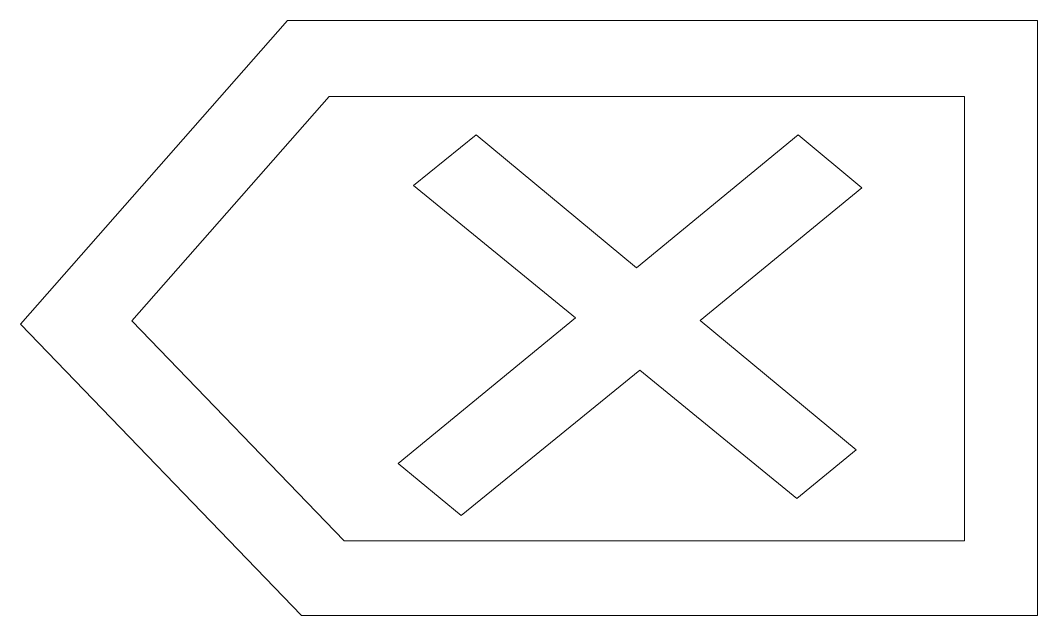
# Model space of a CAD drawing. Header units: millimetres. Extents: x -27.3 to -12.3, y 89.2 to 98.
import ezdxf

# ---------------------------------------------------------------- set-up
doc = ezdxf.new("R2010")
doc.units = ezdxf.units.MM
doc.header["$MEASUREMENT"] = 0
doc.layers.add('layer 1', color=7, linetype='Continuous')

msp = doc.modelspace()

# ---------------------------------------------------------------- linework, layer by layer
at = {"layer": 'layer 1', "lineweight": 20}
for points, knots in [([(-12.3412, 89.1837), (-12.3412, 89.1837), (-12.3412, 97.9646), (-12.3412, 97.9646), (-12.3412, 97.9646), (-23.4025, 97.9646), (-23.4025, 97.9646), (-23.4025, 97.9646), (-27.3412, 93.4819), (-27.3412, 93.4819), (-27.3412, 93.4819), (-23.196, 89.1837), (-23.196, 89.1837), (-23.196, 89.1837), (-12.3412, 89.1837), (-12.3412, 89.1837)], [0, 0, 0, 0, 0.2, 0.2, 0.2, 0.4, 0.4, 0.4, 0.6, 0.6, 0.6, 0.8, 0.8, 0.8, 1, 1, 1, 1]), ([(-23.4025, 97.9646), (-23.4025, 97.9646), (-12.3412, 97.9646), (-12.3412, 97.9646), (-12.3412, 97.9646), (-12.3412, 89.1837), (-12.3412, 89.1837), (-12.3412, 89.1837), (-23.196, 89.1837), (-23.196, 89.1837), (-23.196, 89.1837), (-27.3412, 93.4819), (-27.3412, 93.4819), (-27.3412, 93.4819), (-23.4025, 97.9646), (-23.4025, 97.9646)], [0, 0, 0, 0, 0.2, 0.2, 0.2, 0.4, 0.4, 0.4, 0.6, 0.6, 0.6, 0.8, 0.8, 0.8, 1, 1, 1, 1]), ([(-13.419, 96.8422), (-13.419, 96.8422), (-22.789, 96.8422), (-22.789, 96.8422), (-22.789, 96.8422), (-25.6975, 93.532), (-25.6975, 93.532), (-25.6975, 93.532), (-22.5661, 90.2851), (-22.5661, 90.2851), (-22.5661, 90.2851), (-13.419, 90.2851), (-13.419, 90.2851), (-13.419, 90.2851), (-13.419, 96.8422), (-13.419, 96.8422)], [0, 0, 0, 0, 0.2, 0.2, 0.2, 0.4, 0.4, 0.4, 0.6, 0.6, 0.6, 0.8, 0.8, 0.8, 1, 1, 1, 1]), ([(-20.6208, 96.2762), (-20.6208, 96.2762), (-21.5458, 95.5283), (-21.5458, 95.5283), (-21.5458, 95.5283), (-19.1536, 93.5764), (-19.1536, 93.5764), (-19.1536, 93.5764), (-21.7683, 91.4282), (-21.7683, 91.4282), (-21.7683, 91.4282), (-20.8419, 90.6605), (-20.8419, 90.6605), (-20.8419, 90.6605), (-18.2079, 92.8048), (-18.2079, 92.8048), (-18.2079, 92.8048), (-15.8898, 90.9134), (-15.8898, 90.9134), (-15.8898, 90.9134), (-15.0158, 91.6314), (-15.0158, 91.6314), (-15.0158, 91.6314), (-17.316, 93.5376), (-17.316, 93.5376), (-17.316, 93.5376), (-14.9317, 95.4965), (-14.9317, 95.4965), (-14.9317, 95.4965), (-15.8701, 96.2742), (-15.8701, 96.2742), (-15.8701, 96.2742), (-18.2544, 94.3152), (-18.2544, 94.3152), (-18.2544, 94.3152), (-20.6208, 96.2762), (-20.6208, 96.2762)], [0, 0, 0, 0, 0.0833333, 0.0833333, 0.0833333, 0.1666667, 0.1666667, 0.1666667, 0.25, 0.25, 0.25, 0.3333333, 0.3333333, 0.3333333, 0.4166667, 0.4166667, 0.4166667, 0.5, 0.5, 0.5, 0.5833333, 0.5833333, 0.5833333, 0.6666667, 0.6666667, 0.6666667, 0.75, 0.75, 0.75, 0.8333333, 0.8333333, 0.8333333, 0.9166667, 0.9166667, 0.9166667, 1, 1, 1, 1])]:
    msp.add_open_spline(points, degree=3, knots=knots, dxfattribs=at)

doc.saveas('drawing.dxf')
